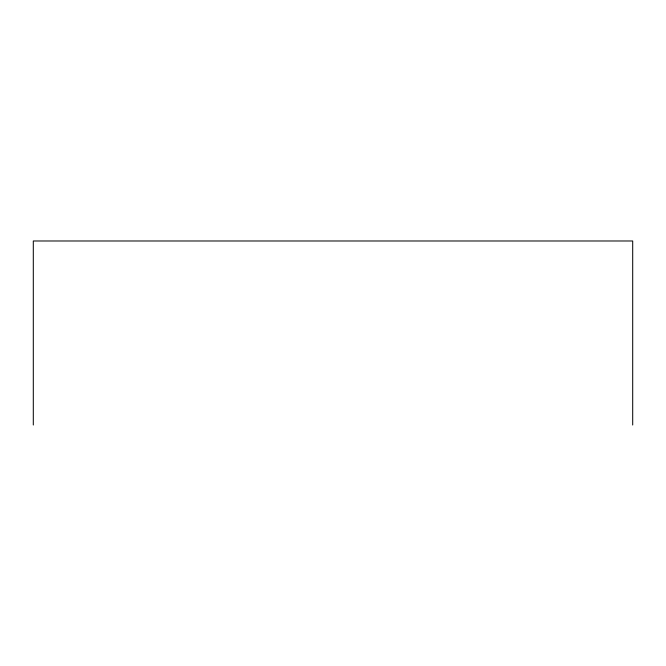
<?xml version="1.0" encoding="UTF-8"?>
<svg xmlns="http://www.w3.org/2000/svg" width="666" height="666" viewBox="0 0 666 666"><rect width="100%" height="100%" fill="white"/><g stroke="black" fill="none" stroke-linecap="round" stroke-linejoin="round"><path stroke-width="1" d="M632.7 425.016L632.7 240.984L33.3 240.984L33.3 425.016"/></g></svg>
